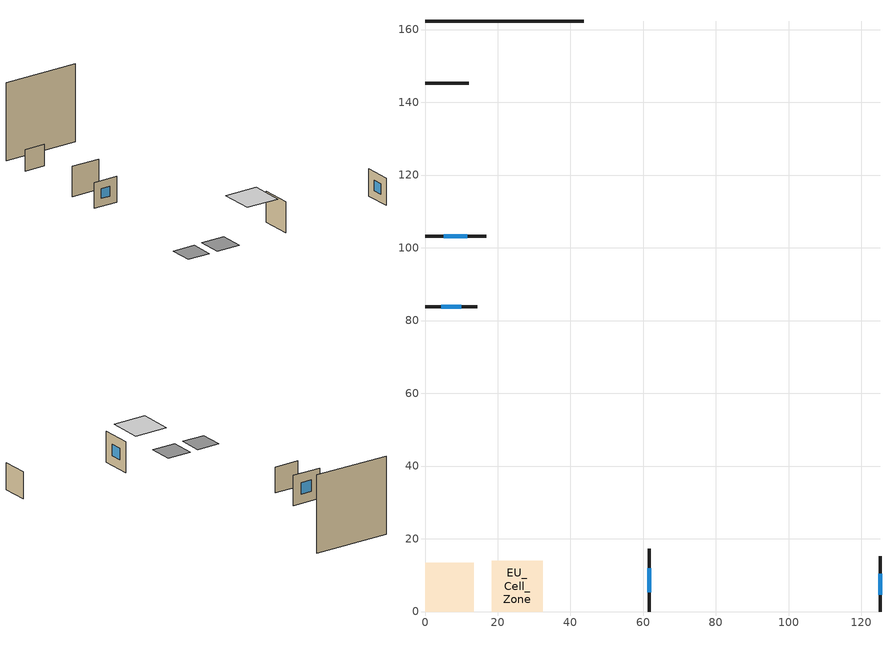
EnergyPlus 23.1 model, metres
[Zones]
EU_Cell_Zone
 floor othersidecoefficients (EU_IT.MidClim.MFH-AB.07.Gen.ReEx.001.001_floor_1_Construction): 0,0 13.38,0 13.38,13.38 0,13.38 z0
 floor othersidecoefficients (EU_IT.MidClim.MFH-AB.07.Gen.ReEx.001.001_floor_2_Construction): 18.38,0 32.33,0 32.33,13.95 18.38,13.95 z0
 wall outside (EU_IT.MidClim.MFH-AB.07.Gen.ReEx.001.001_wall_1_east_1_Construction): 61.65,0 61.65,17.2 z0:17.2
 wall outside (EU_IT.MidClim.MFH-AB.07.Gen.ReEx.001.001_wall_1_north_2_Construction): 0,83.85 14.38,83.85 z0:14.38
 wall outside (EU_IT.MidClim.MFH-AB.07.Gen.ReEx.001.001_wall_1_south_3_Construction): 16.85,103.23 0,103.23 z0:16.85
 wall outside (EU_IT.MidClim.MFH-AB.07.Gen.ReEx.001.001_wall_1_west_4_Construction): 125.09,15.14 125.09,0 z0:15.14
 wall othersidecoefficients (EU_IT.MidClim.MFH-AB.07.Gen.ReEx.001.001_wall_2_Construction): 12,145.23 0,145.23 z0:12
 wall othersidecoefficients (EU_IT.MidClim.MFH-AB.07.Gen.ReEx.001.001_thermal_bridge_Construction): 43.67,162.23 0,162.23 z0:43.67
 window (EU_IT.MidClim.MFH-AB.07.Gen.ReEx.001.001_window_east_1_Construction): 61.65,5.32 61.65,11.88 z5.32:11.88
 window (EU_IT.MidClim.MFH-AB.07.Gen.ReEx.001.001_window_north_2_Construction): 4.45,83.85 9.94,83.85 z4.45:9.94
 window (EU_IT.MidClim.MFH-AB.07.Gen.ReEx.001.001_window_south_3_Construction): 11.64,103.23 5.21,103.23 z5.21:11.64
 window (EU_IT.MidClim.MFH-AB.07.Gen.ReEx.001.001_window_west_4_Construction): 125.09,10.46 125.09,4.68 z4.68:10.46
 ceiling othersidecoefficients (EU_IT.MidClim.MFH-AB.07.Gen.ReEx.001.001_roof_2_Construction): 37.33,0 56.65,0 56.65,19.33 37.33,19.33 z20
[Building]
EU Step8 Campaign Cell: North Axis=0; Terrain=City; Solar Distribution=FullExterior
[Site:Location]
Bologna: Latitude=44.5; Longitude=11.25; Time Zone=1; Elevation=37
[SizingPeriod:WeatherFileDays]
AnnualSizingPeriod: Begin Month=1; Begin Day of Month=1; End Month=12; End Day of Month=31; Use Weather File Daylight Saving Period=No; Use Weather File Rain and Snow Indicators=No
[MATERIAL]
EU_InternalMass_Material: Roughness=MediumRough; Thickness=0.1; Conductivity=1; Density=1800; Specific Heat=900; Thermal Absorptance=0.9; Solar Absorptance=0.7; Visible Absorptance=0.7
[MATERIAL:NOMASS] Roughness=MediumRough; Thermal Absorptance=0.9; Solar Absorptance=0.7; Visible Absorptance=0.7
Name | Thermal Resistance
EU_IT.MidClim.MFH-AB.07.Gen.ReEx.001.001_floor_1_NoMass; EU_IT.MidClim.MFH-AB.07.Gen.ReEx.001.001_floor_2_NoMass | 1.40114
EU_IT.MidClim.MFH-AB.07.Gen.ReEx.001.001_roof_2_NoMass | 1.5636
EU_IT.MidClim.MFH-AB.07.Gen.ReEx.001.001_wall_1_east_1_NoMass; EU_IT.MidClim.MFH-AB.07.Gen.ReEx.001.001_wall_1_north_2_NoMass; EU_IT.MidClim.MFH-AB.07.Gen.ReEx.001.001_wall_1_south_3_NoMass; EU_IT.MidClim.MFH-AB.07.Gen.ReEx.001.001_wall_1_west_4_NoMass; EU_IT.MidClim.MFH-AB.07.Gen.ReEx.001.001_wall_2_NoMass | 1.45795
EU_IT.MidClim.MFH-AB.07.Gen.ReEx.001.001_thermal_bridge_NoMass | 21.5776
[WINDOWMATERIAL:SIMPLEGLAZINGSYSTEM] UFactor=2.59528; Solar Heat Gain Coefficient=0.75; Visible Transmittance=0.75
EU_IT.MidClim.MFH-AB.07.Gen.ReEx.001.001_window_east_1_SimpleGlazing; EU_IT.MidClim.MFH-AB.07.Gen.ReEx.001.001_window_north_2_SimpleGlazing; EU_IT.MidClim.MFH-AB.07.Gen.ReEx.001.001_window_south_3_SimpleGlazing; EU_IT.MidClim.MFH-AB.07.Gen.ReEx.001.001_window_west_4_SimpleGlazing
[CONSTRUCTION]
EU_IT.MidClim.MFH-AB.07.Gen.ReEx.001.001_floor_1_Construction: EU_IT.MidClim.MFH-AB.07.Gen.ReEx.001.001_floor_1_NoMass
EU_IT.MidClim.MFH-AB.07.Gen.ReEx.001.001_floor_2_Construction: EU_IT.MidClim.MFH-AB.07.Gen.ReEx.001.001_floor_2_NoMass
EU_IT.MidClim.MFH-AB.07.Gen.ReEx.001.001_roof_2_Construction: EU_IT.MidClim.MFH-AB.07.Gen.ReEx.001.001_roof_2_NoMass
EU_IT.MidClim.MFH-AB.07.Gen.ReEx.001.001_wall_1_east_1_Construction: EU_IT.MidClim.MFH-AB.07.Gen.ReEx.001.001_wall_1_east_1_NoMass
EU_IT.MidClim.MFH-AB.07.Gen.ReEx.001.001_window_east_1_Construction: EU_IT.MidClim.MFH-AB.07.Gen.ReEx.001.001_window_east_1_SimpleGlazing
EU_IT.MidClim.MFH-AB.07.Gen.ReEx.001.001_wall_1_north_2_Construction: EU_IT.MidClim.MFH-AB.07.Gen.ReEx.001.001_wall_1_north_2_NoMass
EU_IT.MidClim.MFH-AB.07.Gen.ReEx.001.001_window_north_2_Construction: EU_IT.MidClim.MFH-AB.07.Gen.ReEx.001.001_window_north_2_SimpleGlazing
EU_IT.MidClim.MFH-AB.07.Gen.ReEx.001.001_wall_1_south_3_Construction: EU_IT.MidClim.MFH-AB.07.Gen.ReEx.001.001_wall_1_south_3_NoMass
EU_IT.MidClim.MFH-AB.07.Gen.ReEx.001.001_window_south_3_Construction: EU_IT.MidClim.MFH-AB.07.Gen.ReEx.001.001_window_south_3_SimpleGlazing
EU_IT.MidClim.MFH-AB.07.Gen.ReEx.001.001_wall_1_west_4_Construction: EU_IT.MidClim.MFH-AB.07.Gen.ReEx.001.001_wall_1_west_4_NoMass
EU_IT.MidClim.MFH-AB.07.Gen.ReEx.001.001_window_west_4_Construction: EU_IT.MidClim.MFH-AB.07.Gen.ReEx.001.001_window_west_4_SimpleGlazing
EU_IT.MidClim.MFH-AB.07.Gen.ReEx.001.001_wall_2_Construction: EU_IT.MidClim.MFH-AB.07.Gen.ReEx.001.001_wall_2_NoMass
EU_IT.MidClim.MFH-AB.07.Gen.ReEx.001.001_thermal_bridge_Construction: EU_IT.MidClim.MFH-AB.07.Gen.ReEx.001.001_thermal_bridge_NoMass
EU_InternalMass_Construction: EU_InternalMass_Material
[ZONE]
EU_Cell_Zone: Type=1; Multiplier=1; Ceiling Height=1.20547; Volume=3526; Floor Area=975; Part of Total Floor Area=Yes
[INTERNALMASS]
EU_Cell_Zone_EU_InternalMass: Construction=EU_InternalMass_Construction; Zone or ZoneList=EU_Cell_Zone; Surface Area=975
[SURFACEPROPERTY:OTHERSIDECOEFFICIENTS] Combined ConvectiveRadiative Film Coefficient=0; Constant Temperature=0; Constant Temperature Coefficient=0; Ground Temperature Coefficient=0; Wind Speed Coefficient=0; Sinusoidal Variation of Constant Temperature Coefficient=No; Period of Sinusoidal Variation=24; Previous Other Side Temperature Coefficient=0
Name | External DryBulb Temperature Coefficient | Zone Air Temperature Coefficient
EU_IT.MidClim.MFH-AB.07.Gen.ReEx.001.001_floor_1_b1; EU_IT.MidClim.MFH-AB.07.Gen.ReEx.001.001_wall_1_east_1_b1; EU_IT.MidClim.MFH-AB.07.Gen.ReEx.001.001_wall_1_north_2_b1; EU_IT.MidClim.MFH-AB.07.Gen.ReEx.001.001_wall_1_south_3_b1; EU_IT.MidClim.MFH-AB.07.Gen.ReEx.001.001_wall_1_west_4_b1; EU_IT.MidClim.MFH-AB.07.Gen.ReEx.001.001_thermal_bridge_b1 | 1 | 0
EU_IT.MidClim.MFH-AB.07.Gen.ReEx.001.001_floor_2_b0.406174 | 0.406174 | 0.593826
EU_IT.MidClim.MFH-AB.07.Gen.ReEx.001.001_roof_2_b0.8285 | 0.8285 | 0.1715
EU_IT.MidClim.MFH-AB.07.Gen.ReEx.001.001_wall_2_b0.818331 | 0.818331 | 0.181669
[OTHEREQUIPMENT]
EU_Step8_InternalGain_it__IT.MidClim.MFH-AB.07.Gen.ReEx.001.001__f050_f050: Fuel Type=Electricity; Zone or ZoneList or Space or SpaceList=EU_Cell_Zone; Schedule=EU_Step8_GainSchedule_it__IT.MidClim.MFH-AB.07.Gen.ReEx.001.001__f050_f050; Design Level Calculation Method=Watts/Area; Power per Zone Floor Area=1; Fraction Latent=0; Fraction Radiant=0; Fraction Lost=0; Carbon Dioxide Generation Rate=0; EndUse Subcategory=EU_Step8_InternalGains
[ZONEVENTILATION:DESIGNFLOWRATE]
EU_ConstantAir_EU_Cell_Zone: Zone or ZoneList or Space or SpaceList=EU_Cell_Zone; Schedule=EU_AlwaysOn; Design Flow Rate Calculation Method=AirChanges/Hour; Air Changes per Hour=0.463443; Ventilation Type=Natural; Fan Pressure Rise=0; Fan Total Efficiency=1; Constant Term Coefficient=1; Temperature Term Coefficient=0; Velocity Term Coefficient=0; Velocity Squared Term Coefficient=0; Minimum Indoor Temperature=-100; Maximum Indoor Temperature=100; Delta Temperature=-100; Minimum Outdoor Temperature=-100; Maximum Outdoor Temperature=100; Maximum Wind Speed=40
[HVACTEMPLATE:THERMOSTAT]
EU_HeatOnly_EU_Cell_Zone: Constant Heating Setpoint=20; Constant Cooling Setpoint=50
[HVACTEMPLATE:ZONE:IDEALLOADSAIRSYSTEM]
EU_Cell_Zone: Template Thermostat=EU_HeatOnly_EU_Cell_Zone; System Availability Schedule=EU_AlwaysOn; Maximum Heating Supply Air Temperature=50; Minimum Cooling Supply Air Temperature=13; Maximum Heating Supply Air Humidity Ratio=0.0156; Minimum Cooling Supply Air Humidity Ratio=0.0077; Heating Limit=NoLimit; Cooling Limit=NoLimit; Heating Availability Schedule=EU_AlwaysOn; Cooling Availability Schedule=EU_CoolingOff; Dehumidification Control Type=ConstantSensibleHeatRatio; Cooling Sensible Heat Ratio=0.7; Dehumidification Setpoint=60; Humidification Control Type=None; Humidification Setpoint=30; Outdoor Air Method=None; Outdoor Air Flow Rate per Person=0.00944; Outdoor Air Flow Rate per Zone Floor Area=0; Outdoor Air Flow Rate per Zone=0; Demand Controlled Ventilation Type=None; Outdoor Air Economizer Type=NoEconomizer; Heat Recovery Type=None; Sensible Heat Recovery Effectiveness=0.7; Latent Heat Recovery Effectiveness=0.65
[SIZING:ZONE]
EU_Cell_Zone: Zone Cooling Design Supply Air Temperature Input Method=SupplyAirTemperature; Zone Cooling Design Supply Air Temperature=13; Zone Heating Design Supply Air Temperature Input Method=SupplyAirTemperature; Zone Heating Design Supply Air Temperature=50; Zone Cooling Design Supply Air Humidity Ratio=0.008; Zone Heating Design Supply Air Humidity Ratio=0.008; Cooling Design Air Flow Method=DesignDay; Cooling Design Air Flow Rate=0; Cooling Minimum Air Flow per Zone Floor Area=0.000762; Cooling Minimum Air Flow=0; Cooling Minimum Air Flow Fraction=0.2; Heating Design Air Flow Method=DesignDay; Heating Design Air Flow Rate=0; Heating Maximum Air Flow per Zone Floor Area=0.002032; Heating Maximum Air Flow=0.141576; Heating Maximum Air Flow Fraction=0.3; Account for Dedicated Outdoor Air System=No; Dedicated Outdoor Air System Control Strategy=NeutralSupplyAir; Dedicated Outdoor Air Low Setpoint Temperature for Design=autosize; Dedicated Outdoor Air High Setpoint Temperature for Design=autosize; Zone Load Sizing Method=Sensible Load Only No Latent Load; Zone Latent Cooling Design Supply Air Humidity Ratio Input Method=HumidityRatioDifference; Zone Cooling Design Supply Air Humidity Ratio Difference=0.005; Zone Latent Heating Design Supply Air Humidity Ratio Input Method=HumidityRatioDifference; Zone Humidification Design Supply Air Humidity Ratio Difference=0.005
[SCHEDULE:CONSTANT]
Name | Hourly Value
EU_AlwaysOn | 1
EU_CoolingOff | 0
[SCHEDULE:FILE]
EU_Step8_GainSchedule_it__IT.MidClim.MFH-AB.07.Gen.ReEx.001.001__f050_f050: File=C:\Users\o_iseri\Desktop\OpenUBEM\openubem\outputs\eu_certified_rerun_2026-08-28\rep1\schedules\it__IT.MidClim.MFH-AB.07.Gen.ReEx.001.001__f050.csv; Column Number=1; Rows to Skip at Top=0; Number of Hours of Data=8760; Column Separator=Comma; Interpolate to Timestep=No; Minutes per Item=60; Adjust Schedule for Daylight Savings=Yes
